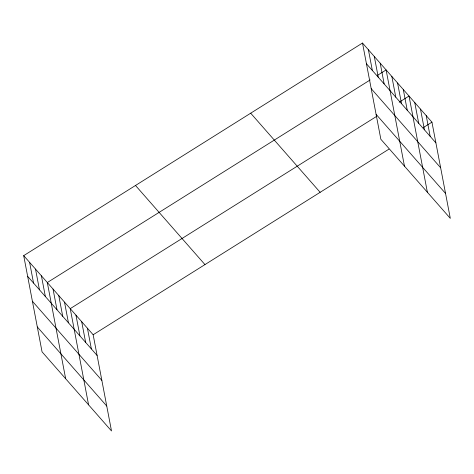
<?xml version="1.0" encoding="UTF-8"?>
<svg xmlns="http://www.w3.org/2000/svg" width="474" height="474" viewBox="0 0 474 474"><rect width="100%" height="100%" fill="white"/><g stroke="black" fill="none" stroke-linecap="round" stroke-linejoin="round"><path stroke-width="0.71" d="M23.7 255.634L93.153 334.751L111.503 430.967L42.056 351.844L23.7 255.634L362.497 43.033L431.944 122.156L450.3 218.366L380.847 139.249L362.497 43.033M370.135 79.958L47.311 282.534L65.667 378.744M377.505 75.33L386.109 69.939L404.464 166.149M376.469 116.474L70.235 308.645L88.585 404.855M399.197 102.212L409.026 96.044L427.382 192.26M93.153 334.751L388.947 149.138M423.347 127.553L431.944 122.156M366.443 63.747L435.896 142.87M371.201 88.662L440.648 167.784M376.095 114.335L445.548 193.451M250.693 113.191L320.146 192.314M135.505 185.476L204.952 264.593M27.652 276.348L97.105 355.464M32.404 301.263L101.857 380.379M37.298 326.93L106.751 406.052M426.215 115.626L430.167 136.34M420.485 109.097L424.437 129.811M414.756 102.574L418.708 123.287M403.297 89.521L407.249 110.229M397.567 82.991L401.519 103.705M391.838 76.462L395.79 97.176M380.207 63.214L384.159 83.928M374.3 56.489L378.252 77.203M368.399 49.764L372.351 70.478M87.423 328.221L91.375 348.935M81.694 321.698L85.646 342.412M75.964 315.169L79.916 335.882M64.505 302.116L68.452 322.83M58.776 295.586L62.722 316.3M53.041 289.063L56.993 309.777M41.41 275.809L45.362 296.523M35.509 269.084L39.46 289.798M29.601 262.359L33.553 283.073"/></g></svg>
